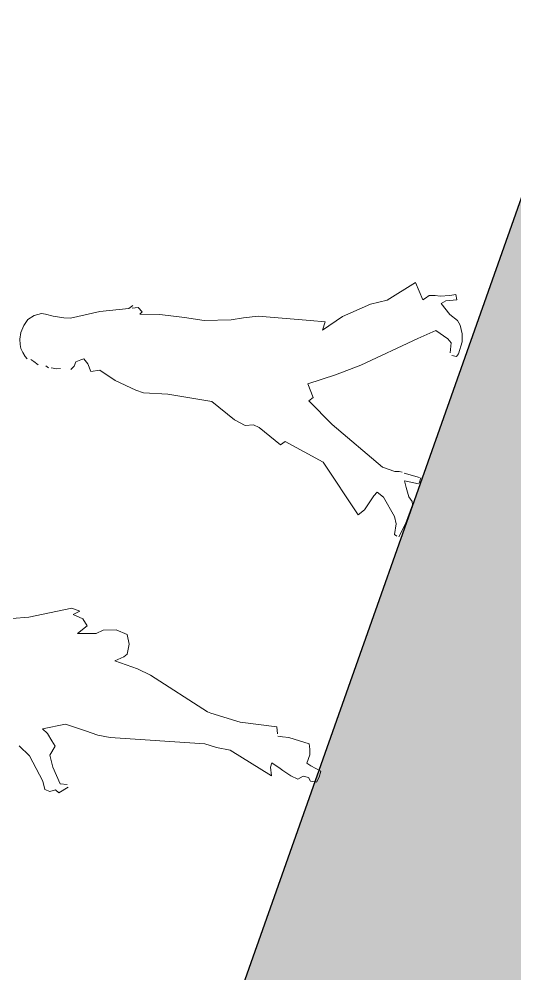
# Model space of a CAD drawing. Header units: centimetres. Extents: x -38353 to 28366, y -42745 to 17597.
# Drawn here: x -22571.4 to -22372.2, y -23019.8 to -22636 of the extents above; entities that cross this region are included whole.
import ezdxf

# ---------------------------------------------------------------- set-up
doc = ezdxf.new("R2010")
doc.units = ezdxf.units.CM
doc.header["$LTSCALE"] = 500
for name, color, linetype, lineweight in [('A-DETL', 90, 'Continuous', 9), ('A-DETL-GENF-2', 250, 'Continuous', 9), ('A-DETL-WIDE', 214, 'Continuous', 25)]:
    doc.layers.add(name, color=color, linetype=linetype, lineweight=lineweight)

msp = doc.modelspace()

# ---------------------------------------------------------------- hatches: boundary and pattern name
at = {"layer": 'A-DETL-GENF-2'}
h = msp.add_hatch(dxfattribs=at)
h.set_pattern_fill('FP_11', color=256, angle=70.5377, style=0, pattern_type=2)
h.set_pattern_definition([(359.9997, (-25016.3, -24126.33), (317.5015, 317.4985), [317.5, -317.5]), (359.9997, (-25016.3, -24007.27), (317.5015, 317.4985), [317.5, -317.5]), (359.9997, (-25016.3, -23888.2), (317.5015, 317.4985), [317.5, -317.5]), (89.9997, (-24976.62, -23848.52), (-317.4985, 317.5015), [317.5, -317.5]), (89.9997, (-24857.56, -23848.52), (-317.4985, 317.5015), [317.5, -317.5]), (89.9997, (-24738.5, -23848.52), (-317.4985, 317.5015), [317.5, -317.5])])
h.paths.add_polyline_path([(-22724.34, -24761.85), (-22327.88, -23639.94), (-22535.31, -23566.64), (-22020.53, -22109.92), (-22143.11, -22066.6), (-23054.34, -24645.23)], flags=0)
h.paths.add_polyline_path([(-21885.59, -21728.06), (-20354.6, -17395.61), (-20496.03, -17345.63), (-20066.22, -16129.34), (-20219.3, -16075.25), (-20906.98, -18421.85), (-21540.24, -20213.87), (-21757.33, -20974.92), (-22008.17, -21684.74), (-21922.5, -21715.02)], flags=0)
h.paths.add_polyline_path([(-19966.27, -15846.49), (-19511.47, -14559.48), (-19733.04, -14481.18), (-19845.76, -14800.58), (-20134.81, -15786.93)], flags=0)
h.paths.add_polyline_path([(-18970.04, -13027.33), (-16952.6, -7318.31), (-17169.46, -7241.67), (-18928.59, -12220.09), (-19169.07, -12956.99), (-19167.98, -12957.38)], flags=0)
h.paths.add_polyline_path([(-16815.99, -6931.73), (-16281.23, -5418.44), (-16168.08, -5458.42), (-14847.99, -1722.77), (-15177.99, -1606.16), (-17032.85, -6855.1)], flags=0)

# ---------------------------------------------------------------- linework, layer by layer
at = {"layer": 'A-DETL'}
for p, q in [((-22423.55, -22749.04), (-22412.13, -22741.93)), ((-22412.13, -22741.93), (-22409.19, -22748.83)), ((-22409.19, -22748.83), (-22408.17, -22748.14)), ((-22408.17, -22748.14), (-22406.7, -22747.17)), ((-22406.7, -22747.17), (-22404.26, -22747.09)), ((-22404.26, -22747.09), (-22402.17, -22747.37)), ((-22402.17, -22747.37), (-22398.31, -22747.07)), ((-22398.31, -22747.07), (-22395.96, -22746.72)), ((-22395.96, -22746.72), (-22395.6, -22748.84)), ((-22527.24, -22752.38), (-22525.74, -22751.12)), ((-22526.01, -22752.22), (-22523.51, -22752)), ((-22523.51, -22752), (-22521.97, -22753.65)), ((-22441.5, -22755.53), (-22430.26, -22750.57)), ((-22430.26, -22750.57), (-22423.55, -22749.04)), ((-22399.98, -22749.28), (-22401.84, -22750.36)), ((-22401.84, -22750.36), (-22398.34, -22754.72)), ((-22395.6, -22748.84), (-22399.98, -22749.28)), ((-22567.82, -22756.77), (-22565.38, -22755.19)), ((-22565.38, -22755.19), (-22562.45, -22754.39)), ((-22562.45, -22754.39), (-22560.77, -22754.58)), ((-22560.77, -22754.58), (-22557.69, -22755.38)), ((-22557.69, -22755.38), (-22553.46, -22756.03)), ((-22550.72, -22756.2), (-22538.96, -22753.5)), ((-22538.96, -22753.5), (-22527.24, -22752.38)), ((-22521.97, -22753.65), (-22522.86, -22754.63)), ((-22522.86, -22754.63), (-22514.91, -22754.77)), ((-22514.91, -22754.77), (-22505, -22755.96)), ((-22481.27, -22756.05), (-22475.3, -22755.41)), ((-22475.3, -22755.41), (-22454.46, -22757.2)), ((-22449.5, -22761.02), (-22441.5, -22755.53)), ((-22398.34, -22754.72), (-22395.3, -22757.12)), ((-22570.74, -22762), (-22569.46, -22759.15)), ((-22569.46, -22759.15), (-22567.82, -22756.77)), ((-22553.46, -22756.03), (-22550.72, -22756.2)), ((-22505, -22755.96), (-22497.09, -22757.23)), ((-22497.09, -22757.23), (-22486.14, -22756.85)), ((-22486.14, -22756.85), (-22481.27, -22756.05)), ((-22454.46, -22757.2), (-22448.43, -22757.73)), ((-22448.43, -22757.73), (-22449.5, -22761.02)), ((-22395.3, -22757.12), (-22394.16, -22759)), ((-22394.16, -22759), (-22393.46, -22762.51)), ((-22571.08, -22764.63), (-22570.74, -22762)), ((-22403.95, -22761.17), (-22411.26, -22764.38)), ((-22399.13, -22764.5), (-22403.95, -22761.17)), ((-22393.46, -22762.51), (-22393.46, -22765.69)), ((-22570.91, -22766.78), (-22571.08, -22764.63)), ((-22570.65, -22768.48), (-22570.91, -22766.78)), ((-22411.26, -22764.38), (-22434.1, -22775.15)), ((-22397.75, -22766.16), (-22399.13, -22764.5)), ((-22398.21, -22770.2), (-22397.75, -22766.16)), ((-22393.46, -22765.69), (-22394.84, -22770.52)), ((-22569.87, -22769.99), (-22570.65, -22768.48)), ((-22568.95, -22771.67), (-22569.87, -22769.99)), ((-22395.61, -22771.7), (-22397.51, -22771.18)), ((-22394.84, -22770.52), (-22395.61, -22771.7)), ((-22568.13, -22772.56), (-22568.95, -22771.67)), ((-22565.44, -22773.62), (-22566.62, -22772.87)), ((-22563.75, -22774.93), (-22565.44, -22773.62)), ((-22548.55, -22773.72), (-22549.25, -22775.53)), ((-22546.59, -22772.98), (-22548.55, -22773.72)), ((-22545.38, -22772.57), (-22546.59, -22772.98)), ((-22543.73, -22774.59), (-22545.38, -22772.57)), ((-22542.51, -22777.63), (-22543.73, -22774.59)), ((-22559.62, -22776.22), (-22560.67, -22775.38)), ((-22556.26, -22776.55), (-22558.5, -22776.23)), ((-22554.73, -22776.5), (-22556.26, -22776.55)), ((-22549.29, -22775.58), (-22550.64, -22776.81)), ((-22538.91, -22777.09), (-22542.51, -22777.63)), ((-22532.8, -22781.27), (-22538.91, -22777.09)), ((-22434.1, -22775.15), (-22444.28, -22778.97)), ((-22524.54, -22785.15), (-22532.8, -22781.27)), ((-22444.28, -22778.97), (-22455.37, -22782.58)), ((-22455.37, -22782.58), (-22453.19, -22788.18)), ((-22521.37, -22786.29), (-22524.54, -22785.15)), ((-22511.66, -22786.73), (-22521.37, -22786.29)), ((-22493.96, -22789.72), (-22511.66, -22786.73)), ((-22484.84, -22797.04), (-22493.96, -22789.72)), ((-22453.19, -22788.18), (-22454.93, -22789.5)), ((-22454.93, -22789.5), (-22445.57, -22798.95)), ((-22480.6, -22799.44), (-22484.84, -22797.04)), ((-22477.16, -22799.06), (-22480.6, -22799.44)), ((-22474.92, -22800.12), (-22477.16, -22799.06)), ((-22466.35, -22807.19), (-22474.92, -22800.12)), ((-22445.57, -22798.95), (-22425.41, -22816.09)), ((-22464.45, -22805.78), (-22466.35, -22807.19)), ((-22449.19, -22814.15), (-22464.45, -22805.78)), ((-22435.13, -22835.25), (-22449.19, -22814.15)), ((-22425.41, -22816.09), (-22420.45, -22817.87)), ((-22420.45, -22817.87), (-22418.75, -22817.8)), ((-22418.75, -22817.8), (-22417.47, -22818.07)), ((-22416.67, -22818.59), (-22410.56, -22820.27)), ((-22410.01, -22820.41), (-22410.66, -22822.57)), ((-22410.99, -22822.86), (-22416.5, -22821.59)), ((-22416.5, -22821.59), (-22415.93, -22824.35)), ((-22415.93, -22824.35), (-22414.86, -22827.99)), ((-22428.94, -22827.65), (-22432.67, -22833.3)), ((-22427.55, -22826.18), (-22428.94, -22827.65)), ((-22424.95, -22828.19), (-22427.55, -22826.18)), ((-22420.55, -22835.97), (-22424.95, -22828.19)), ((-22414.86, -22827.99), (-22413.42, -22829.97)), ((-22413.37, -22831.3), (-22416.13, -22838.86)), ((-22413.42, -22829.97), (-22413.37, -22831.3)), ((-22432.67, -22833.3), (-22435.13, -22835.25)), ((-22419.92, -22838.89), (-22420.55, -22835.97)), ((-22420.56, -22843.14), (-22419.92, -22838.89)), ((-22416.13, -22838.86), (-22418.8, -22844.08)), ((-22419.65, -22843.87), (-22420.56, -22843.14)), ((-22567.51, -22876.47), (-22550.19, -22872.75)), ((-22550.19, -22872.75), (-22546.98, -22873.99)), ((-22546.98, -22873.99), (-22549.61, -22875.32)), ((-22574.29, -22876.96), (-22567.51, -22876.47)), ((-22549.61, -22875.32), (-22545.79, -22877.08)), ((-22545.79, -22877.08), (-22544.1, -22879.88)), ((-22544.1, -22879.88), (-22547.91, -22882.94)), ((-22540.39, -22883.02), (-22537.59, -22881.59)), ((-22537.59, -22881.59), (-22532.45, -22881.5)), ((-22532.45, -22881.5), (-22527.92, -22883.43)), ((-22547.91, -22882.94), (-22540.39, -22883.02)), ((-22527.92, -22883.43), (-22527.2, -22887.27)), ((-22527.2, -22887.27), (-22528.03, -22891.27)), ((-22529.3, -22892.34), (-22532.9, -22893.99)), ((-22532.9, -22893.99), (-22523.84, -22897.22)), ((-22528.03, -22891.27), (-22529.3, -22892.34)), ((-22523.84, -22897.22), (-22518.65, -22899.73)), ((-22518.65, -22899.73), (-22495.69, -22914.54)), ((-22495.69, -22914.54), (-22494.43, -22915.03)), ((-22494.43, -22915.03), (-22482.63, -22918.57)), ((-22552.74, -22919.47), (-22562.05, -22921.25)), ((-22544.75, -22922.12), (-22552.74, -22919.47)), ((-22482.63, -22918.57), (-22467.84, -22920.57)), ((-22467.84, -22920.57), (-22467.64, -22923.32)), ((-22562.05, -22921.25), (-22560.01, -22923.12)), ((-22560.01, -22923.12), (-22558.23, -22926.16)), ((-22539.7, -22923.85), (-22544.75, -22922.12)), ((-22534.83, -22924.83), (-22539.7, -22923.85)), ((-22465.64, -22924.55), (-22467.43, -22924.24)), ((-22462.99, -22924.77), (-22465.64, -22924.55)), ((-22454.9, -22927.29), (-22462.99, -22924.77)), ((-22567.22, -22932.12), (-22571.38, -22928.1)), ((-22556.91, -22928.33), (-22559.05, -22931.95)), ((-22558.23, -22926.16), (-22556.91, -22928.33)), ((-22496.84, -22927.34), (-22534.83, -22924.83)), ((-22492.05, -22928.86), (-22496.84, -22927.34)), ((-22454.65, -22929.46), (-22454.9, -22927.29)), ((-22561.84, -22942.3), (-22567.22, -22932.12)), ((-22559.05, -22931.95), (-22557.89, -22936.68)), ((-22486.62, -22929.92), (-22492.05, -22928.86)), ((-22469.93, -22940.26), (-22486.62, -22929.92)), ((-22455.8, -22935.17), (-22454.55, -22931.7)), ((-22454.55, -22931.7), (-22454.65, -22929.46)), ((-22469.82, -22934.95), (-22470.37, -22936.68)), ((-22466.53, -22937.27), (-22469.82, -22934.95)), ((-22454.21, -22936.17), (-22455.8, -22935.17)), ((-22450.23, -22938.31), (-22454.21, -22936.17)), ((-22557.89, -22936.68), (-22554.84, -22943.43)), ((-22470.37, -22936.68), (-22469.93, -22940.26)), ((-22465.44, -22938.01), (-22466.53, -22937.27)), ((-22462.21, -22940.19), (-22465.44, -22938.01)), ((-22450.78, -22940.74), (-22450.23, -22938.31)), ((-22561.1, -22945.69), (-22561.84, -22942.3)), ((-22554.84, -22943.43), (-22552.13, -22943.74)), ((-22462.21, -22940.19), (-22459.36, -22941.52)), ((-22459.36, -22941.52), (-22457.26, -22940.4)), ((-22457.26, -22940.4), (-22455.17, -22940.83)), ((-22455.17, -22940.83), (-22454.39, -22942.31)), ((-22454.39, -22942.31), (-22451.89, -22942.68)), ((-22451.89, -22942.68), (-22450.78, -22940.74)), ((-22559.09, -22946.51), (-22561.1, -22945.69)), ((-22556.76, -22945.88), (-22559.09, -22946.51)), ((-22555.48, -22946.97), (-22556.76, -22945.88)), ((-22551.67, -22944.69), (-22555.48, -22946.97))]:
    msp.add_line(p, q, dxfattribs=at)
at = {"layer": 'A-DETL-WIDE'}
msp.add_line((-22143.11, -22066.6), (-23054.34, -24645.23), dxfattribs=at)

doc.saveas('drawing.dxf')
